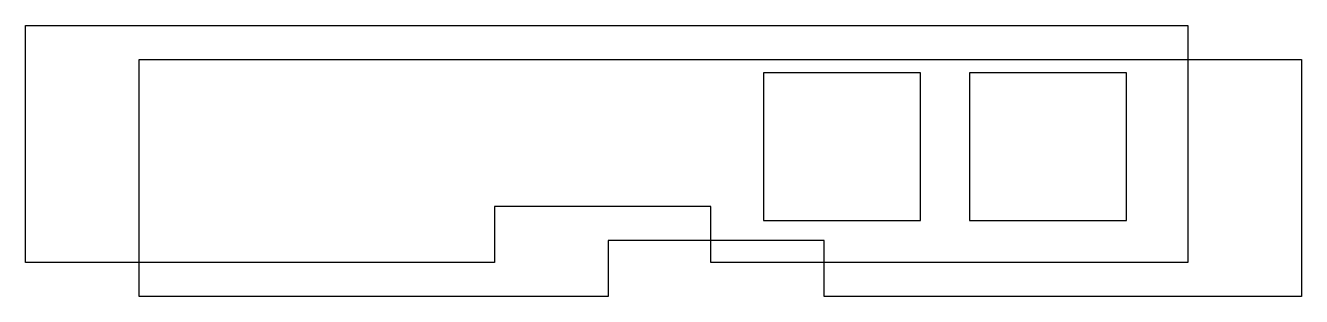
# Model space of a CAD drawing. Extents: x 288.7 to 375.5, y -89.1 to -70.6.
import ezdxf

# ---------------------------------------------------------------- set-up
doc = ezdxf.new("R2010")
doc.units = 0

msp = doc.modelspace()

# ---------------------------------------------------------------- linework, layer by layer
at = {"layer": 'Layer 1'}
for p, q in [((288.652, -70.5947), (367.811, -70.5947)), ((288.652, -86.7471), (288.652, -70.5947)), ((288.652, -70.5947), (367.811, -70.5947)), ((288.652, -86.7471), (288.652, -70.5947)), ((367.811, -70.5947), (367.811, -86.7471)), ((367.811, -70.5947), (367.811, -86.7471)), ((296.385, -72.9186), (375.546, -72.9186)), ((296.385, -89.0689), (296.385, -72.9186)), ((296.385, -72.9186), (375.546, -72.9186)), ((296.385, -89.0689), (296.385, -72.9186)), ((375.546, -72.9186), (375.546, -89.0689)), ((375.546, -72.9186), (375.546, -89.0689)), ((349.612, -73.8276), (338.916, -73.8276)), ((338.916, -73.8276), (338.916, -83.8921)), ((349.612, -73.8276), (338.916, -73.8276)), ((338.916, -73.8276), (338.916, -83.8921)), ((349.612, -83.8921), (349.612, -73.8276)), ((349.612, -83.8921), (349.612, -73.8276)), ((352.941, -73.8276), (352.941, -83.8921)), ((363.635, -73.8276), (352.941, -73.8276)), ((352.941, -73.8276), (352.941, -83.8921)), ((363.635, -73.8276), (352.941, -73.8276)), ((363.635, -83.8921), (363.635, -73.8276)), ((363.635, -83.8921), (363.635, -73.8276)), ((335.315, -82.9391), (320.595, -82.9391)), ((320.595, -82.9391), (320.595, -86.7471)), ((335.315, -82.9391), (320.595, -82.9391)), ((320.595, -82.9391), (320.595, -86.7471)), ((335.315, -86.7471), (335.315, -82.9391)), ((335.315, -86.7471), (335.315, -82.9391)), ((338.916, -83.8921), (349.612, -83.8921)), ((338.916, -83.8921), (349.612, -83.8921)), ((352.941, -83.8921), (363.635, -83.8921)), ((352.941, -83.8921), (363.635, -83.8921)), ((343.05, -85.261), (328.33, -85.261)), ((328.33, -85.261), (328.33, -89.0689)), ((343.05, -85.261), (328.33, -85.261)), ((328.33, -85.261), (328.33, -89.0689)), ((343.05, -89.0689), (343.05, -85.261)), ((343.05, -89.0689), (343.05, -85.261)), ((320.595, -86.7471), (288.652, -86.7471)), ((320.595, -86.7471), (288.652, -86.7471)), ((367.811, -86.7471), (335.315, -86.7471)), ((367.811, -86.7471), (335.315, -86.7471)), ((328.33, -89.0689), (296.385, -89.0689)), ((328.33, -89.0689), (296.385, -89.0689)), ((375.546, -89.0689), (343.05, -89.0689)), ((375.546, -89.0689), (343.05, -89.0689))]:
    msp.add_line(p, q, dxfattribs=at)

doc.saveas('drawing.dxf')
